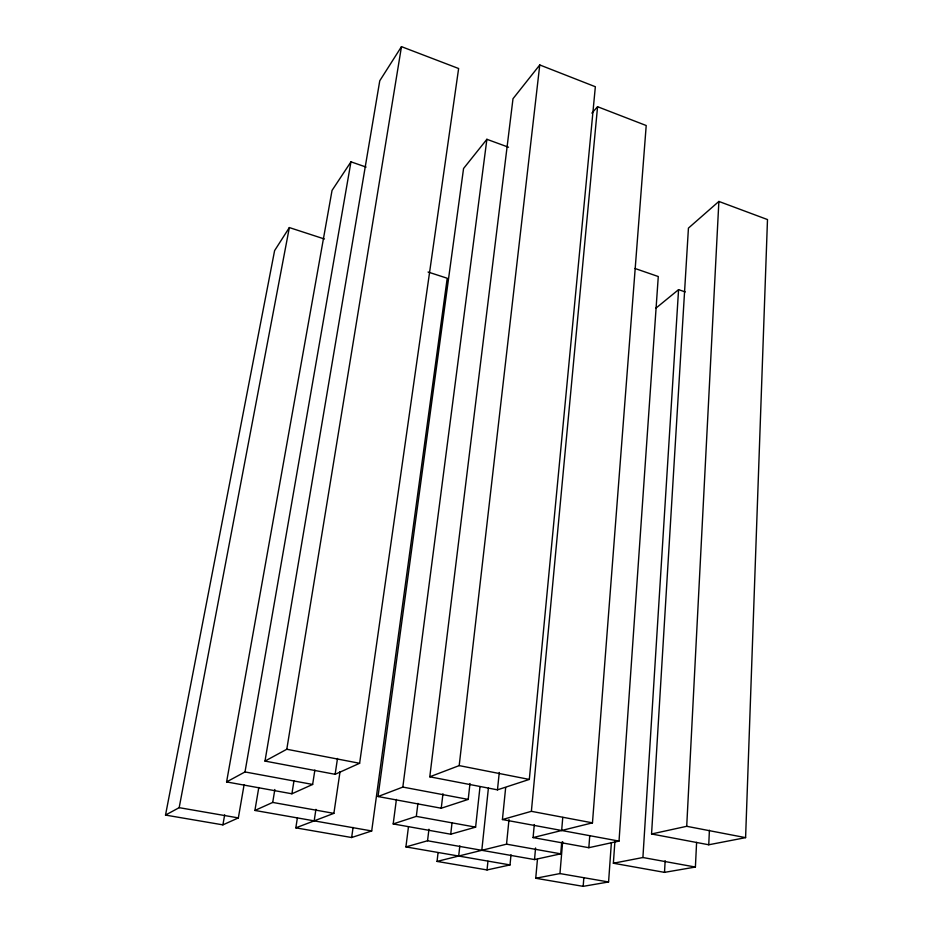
<?xml version="1.0" encoding="UTF-8"?>
<svg xmlns="http://www.w3.org/2000/svg" width="933" height="933" viewBox="0 0 933 933"><rect width="100%" height="100%" fill="white"/><g stroke="black" fill="none" stroke-linecap="round" stroke-linejoin="round"><path stroke-width="1.4" d="M745.595 837.647L767.486 219.558L718.876 201.435L688.437 228.107L651.561 833.985L708.753 844.773L745.595 837.647L686.711 826.3L651.561 833.985M708.753 844.773L709.407 830.23M614.905 841.438L613.366 863.235L664.506 872.367L695.4 867.049L696.601 842.347M686.711 826.3L718.876 201.435M664.506 872.367L665.159 860.727M613.366 863.235L642.907 857.52L678.571 289.638L685.265 291.936M534.294 824.527L533.093 837.577L588.828 847.7L619.022 841.1L658.278 276.53L634.965 268.471M537.443 859.41L535.729 878.256L583.172 886.35L608.573 881.977L611.372 842.744M588.828 847.7L589.726 836.096M533.093 837.577L592.467 822.848L646.207 125.523L597.563 106.712L591.872 113.115M583.172 886.35L583.848 877.638M535.729 878.256L559.952 873.568L562.657 841.659M561.654 830.487L562.762 817.425M408.479 826.685L405.913 846.907L427.547 840.773L534.516 859.573L560.733 853.835L561.713 842.219M534.516 859.573L535.577 847.969M505.663 787.65L502.421 819.536L531.378 811.325L597.563 106.712M529.314 779.428L595.347 86.734L539.764 64.948L512.998 98.723L429.786 776.804L497.464 789.843L529.314 779.428L459.188 765.608L429.786 776.804M438.067 852.727L437.041 861.416L487.038 869.941L510.013 864.926L511.004 854.78M437.041 861.416L506.537 844.167L508.998 819.536M487.038 869.941L487.947 861.252M497.464 789.843L499.272 772.466M481.801 850.301L488.402 788.128M396.408 799.418L393.19 823.932L450.721 834.207L475.608 827.139L480.017 786.601M508.532 147.227L486.886 139.297L463.561 168.5L378.017 796.537L441.251 808.223L468.214 799.406L469.987 783.498M458.686 856.039L459.817 845.904M450.721 834.207L452.05 822.638M459.188 765.608L539.764 64.948M441.251 808.223L442.965 793.773M427.547 840.773L428.947 829.227M393.19 823.932L416.316 816.375L417.937 803.371M378.017 796.537L402.834 787.079L486.886 139.297M297.405 817.775L295.819 827.851L351.648 837.519L371.696 830.965L447.222 278.244L428.072 272.016M351.648 837.519L353.082 827.431M359.613 763.287L458.628 68.517L401.47 46.65L379.766 80.774L264.995 761.083L335.134 774.308L359.613 763.287L286.793 749.257L264.995 761.083M335.134 774.308L337.501 758.459M295.819 827.851L333.886 813.354L340.044 771.626M314.176 820.865L315.925 809.354M366.086 167.077L350.971 161.829L332.043 190.414L226.591 781.924L291.901 793.785L312.648 784.443L314.876 770.04M291.901 793.785L293.977 780.839M286.793 749.257L401.47 46.65M258.803 787.464L254.907 810.45L272.716 802.427L274.838 789.505M226.591 781.924L245.006 771.941L350.971 161.829M324.427 239L289.347 227.57L274.605 250.615L165.514 815.08L222.894 824.865L238.347 817.914L244.073 784.875M222.894 824.865L224.678 814.836M165.514 815.08L179.171 807.663L289.347 227.57M655.642 308.391L678.571 289.638M179.171 807.663L238.347 817.914M405.913 846.907L510.013 864.926M559.952 873.568L608.573 881.977M254.907 810.45L371.696 830.965M272.716 802.427L333.886 813.354M506.537 844.167L560.733 853.835M416.316 816.375L475.608 827.139M642.907 857.52L695.4 867.049M245.006 771.941L312.648 784.443M502.421 819.536L619.022 841.1M402.834 787.079L468.214 799.406M531.378 811.325L592.467 822.848"/></g></svg>
